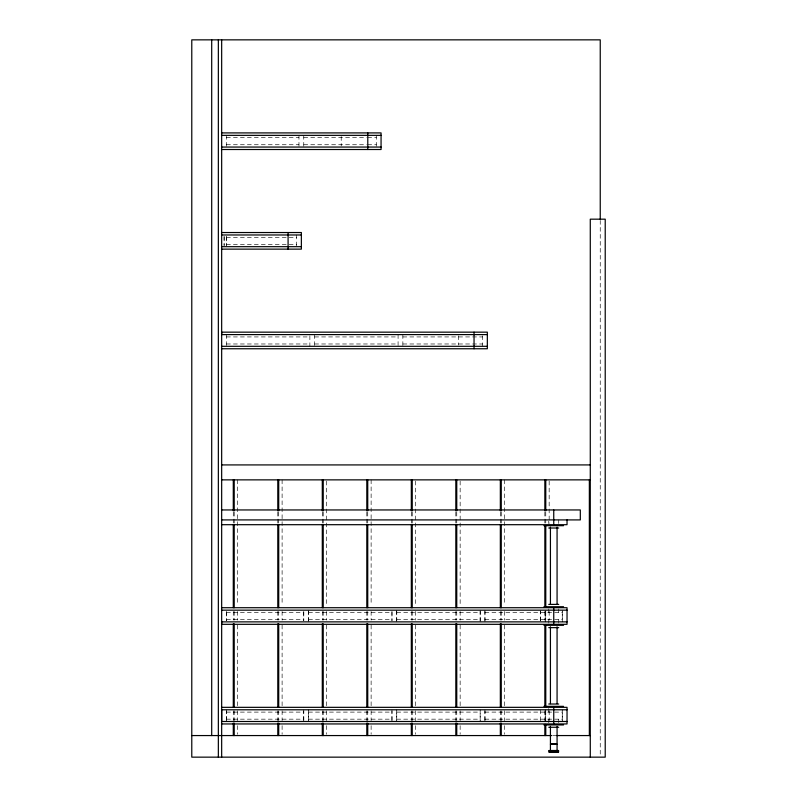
<?xml version="1.0" encoding="UTF-8"?>
<svg xmlns="http://www.w3.org/2000/svg" width="797" height="797" viewBox="0 0 797 797"><rect width="100%" height="100%" fill="white"/><g stroke="black" fill="none" stroke-linecap="round" stroke-linejoin="round"><path stroke-width="0.6" stroke-dasharray="3.98 2.99" d="M226.438 720.319L226.438 710.954M226.438 611.329L226.438 620.694L226.438 610.163M303.757 720.319L303.757 710.954M303.757 611.329L303.757 620.694L303.757 610.163M308.529 720.319L308.529 709.788L308.529 721.494M308.529 621.869L308.529 611.329M391.965 720.319L391.965 710.954M391.965 611.329L391.965 620.694L391.965 610.163M396.737 720.319L396.737 709.788L396.737 721.494M396.737 621.869L396.737 611.329M480.173 720.319L480.173 709.788L480.173 721.494M480.173 621.869L480.173 611.329M484.945 720.319L484.945 710.954M484.945 621.869L484.945 611.329M540.466 620.694L540.466 611.329M545.238 611.329L545.238 621.869L545.238 610.163M562.264 720.319L562.264 709.788L562.254 721.494M562.264 611.329L562.264 621.869L562.264 610.163M226.438 137.682L298.975 137.682M303.757 137.682L366.55 137.682M367.686 137.682L376.294 137.682M226.438 144.735L298.975 144.735M303.757 144.735L366.55 144.735M367.686 144.735L376.294 144.735M226.438 237.307L296.594 237.307M226.438 244.36L296.594 244.36M226.438 336.932L309.874 336.932M314.646 336.932L398.082 336.932M402.864 336.932L482.564 336.932M226.438 343.985L309.874 343.985M314.646 343.985L398.082 343.985M402.864 343.985L482.564 343.985M226.438 612.485L303.757 612.485M308.529 612.485L391.965 612.485M396.737 612.485L480.173 612.485M484.945 612.485L562.264 612.485M226.438 619.538L303.757 619.538M308.529 619.538L391.965 619.538M396.737 619.538L480.173 619.538M484.945 619.538L562.264 619.538M226.438 712.11L303.757 712.11M308.529 712.11L391.965 712.11M396.737 712.11L480.173 712.11M484.945 712.11L562.264 712.11M226.438 719.163L303.757 719.163M308.529 719.163L391.965 719.163M396.737 719.163L480.173 719.163M484.945 719.163L562.254 719.163M552.789 735.561L556.416 735.561M600.241 220.42L600.241 754.659M558.727 519.913L558.727 523.499M558.727 608.908L558.727 612.485M558.727 619.538L558.727 623.124M558.727 719.163L558.727 722.749M549.163 481.099L549.163 523.31M549.163 611.438L549.163 620.126M549.163 710.735L549.163 720.667M548.764 521.108L548.764 523.499M548.764 608.908L548.764 612.485M548.764 619.538L548.764 623.124M548.764 708.533L548.764 712.11M548.764 719.163L548.764 722.749M545.766 512.132L545.766 523.31M545.766 611.438L545.766 620.126M545.766 710.735L545.766 720.667M544.849 512.132L544.849 523.31M544.849 611.438L544.849 620.126M544.849 710.735L544.849 720.667M540.466 610.163L540.466 621.869M540.466 709.788L540.466 721.494M504.65 479.864L504.65 605.232M504.65 611.438L504.65 620.126M504.65 625.087L504.65 705.773M504.65 710.735L504.65 720.667M504.65 725.639L504.65 734.326M501.263 512.132L501.263 523.31M501.263 611.438L501.263 620.126M501.263 710.735L501.263 720.667M500.337 512.132L500.337 523.31M500.337 611.438L500.337 620.126M500.337 710.735L500.337 720.667M484.945 610.163L484.945 620.694M484.945 709.788L484.945 721.494M482.564 335.776L482.564 346.306M480.173 610.163L480.173 620.694M460.148 481.099L460.148 605.232M460.148 611.438L460.148 620.126M460.148 625.087L460.148 705.773M460.148 710.735L460.148 720.667M460.148 725.639L460.148 734.326M458.375 335.776L458.375 345.141M456.751 512.132L456.751 523.31M456.751 611.438L456.751 620.126M456.751 710.735L456.751 720.667M455.824 512.132L455.824 523.31M455.824 611.438L455.824 620.126M455.824 710.735L455.824 720.667M415.635 481.099L415.635 605.232M415.635 611.438L415.635 620.126M415.635 625.087L415.635 705.773M415.635 710.735L415.635 720.667M415.635 725.639L415.635 734.326M412.238 512.132L412.238 523.31M412.238 611.438L412.238 620.126M412.238 710.735L412.238 720.667M411.322 512.132L411.322 523.31M411.322 611.438L411.322 620.126M411.322 710.735L411.322 720.667M402.864 334.601L402.864 346.306M398.082 334.601L398.082 346.306M396.737 610.163L396.737 620.694M391.965 709.788L391.965 721.494M376.294 135.351L376.294 147.056M371.123 479.864L371.123 605.232M371.123 611.438L371.123 620.126M371.123 625.087L371.123 705.773M371.123 710.735L371.123 720.667M371.123 725.639L371.123 734.326M367.736 512.132L367.736 523.31M367.736 611.438L367.736 620.126M367.736 710.735L367.736 720.667M366.809 512.132L366.809 523.31M366.809 611.438L366.809 620.126M366.809 710.735L366.809 720.667M341.216 136.526L341.216 145.891M326.621 481.099L326.621 605.232M326.621 611.438L326.621 620.126M326.621 625.087L326.621 705.773M326.621 710.735L326.621 720.667M326.621 725.639L326.621 734.326M323.223 512.132L323.223 523.31M323.223 611.438L323.223 620.126M323.223 710.735L323.223 720.667M322.297 512.132L322.297 523.31M322.297 611.438L322.297 620.126M322.297 710.735L322.297 720.667M314.646 334.601L314.646 346.306M309.874 335.776L309.874 346.306M308.529 610.163L308.529 620.694M303.757 135.351L303.757 147.056M303.757 709.788L303.757 721.494M298.975 135.351L298.975 147.056M296.594 234.976L296.594 246.681M282.108 479.864L282.108 605.232M282.108 611.438L282.108 620.126M282.108 625.087L282.108 705.773M282.108 710.735L282.108 720.667M282.108 725.639L282.108 734.326M278.711 512.132L278.711 523.31M278.711 611.438L278.711 620.126M278.711 710.735L278.711 720.667M277.794 512.132L277.794 523.31M277.794 611.438L277.794 620.126M277.794 710.735L277.794 720.667M237.596 479.864L237.596 605.232M237.596 611.438L237.596 620.126M237.596 625.087L237.596 705.773M237.596 710.735L237.596 720.667M237.596 725.639L237.596 734.326M234.208 512.132L234.208 523.31M234.208 611.438L234.208 620.126M234.208 710.735L234.208 720.667M233.282 512.132L233.282 523.31M233.282 611.438L233.282 620.126M233.282 710.735L233.282 720.667M226.438 135.351L226.438 147.056M226.438 334.601L226.438 346.306M226.438 709.788L226.438 721.494M224.116 236.151L224.116 245.516L224.116 236.151M226.438 236.151L226.438 245.516L226.438 236.151M545.238 709.788L545.238 720.319L545.238 709.788"/><path stroke-width="1.2" d="M221.666 723.945L567.036 723.945L567.036 709.788L567.036 707.337L221.666 707.337M567.036 621.869L221.666 621.869L221.666 624.32L567.036 624.32L567.036 610.163L567.036 607.712L221.666 607.712M221.666 132.91L381.066 132.91L381.066 149.507L221.666 149.507M221.666 135.351L381.066 135.351M221.666 147.056L381.066 147.056M221.666 232.535L301.366 232.535L301.366 249.132L221.666 249.132M221.666 234.976L301.366 234.976M221.666 246.681L301.366 246.681M487.336 334.601L221.666 334.601L221.666 332.16L487.336 332.16L487.336 348.757L221.666 348.757M221.666 346.306L487.336 346.306M221.666 464.92L590.278 464.92M221.666 479.864L590.278 479.864M221.666 509.95L580.316 509.95L580.316 519.913L221.666 519.913M221.666 524.695L567.036 524.695L567.036 519.913M543.952 525.691L563.549 525.691M548.764 528.012L558.727 528.012M548.764 604.395L558.727 604.395M543.952 606.716L563.549 606.716M221.666 610.163L567.036 610.163M543.952 625.316L563.549 625.316M548.764 627.637L558.727 627.637M548.764 704.02L558.727 704.02M543.952 706.341L563.549 706.341M567.036 709.788L221.666 709.788L221.666 721.494L567.036 721.494M543.952 724.941L563.549 724.941M548.764 727.262L558.727 727.262M191.778 735.561L551.673 735.561M556.655 735.561L590.278 735.561M551.624 743.87L556.356 743.87M550.428 744.199L557.073 744.199M549.083 750.505L558.418 750.505M548.764 750.844L558.727 750.844M548.764 751.84L558.727 751.84M549.083 752.169L558.418 752.169M600.241 219.175L600.241 39.85L191.778 39.85L191.778 757.15L605.222 757.15L605.222 219.175L590.278 219.175L590.278 757.15M589.352 479.864L589.352 735.561M557.073 527.166L557.073 603.996M557.073 626.791L557.073 703.621M557.073 726.356L557.073 750.505M553.746 509.95L553.746 524.695M553.746 607.712L553.746 624.32M553.746 707.337L553.746 723.945M550.428 527.166L550.428 603.996M550.428 626.791L550.428 703.621M550.428 726.356L550.428 750.505M545.766 479.864L545.766 510.897M545.766 525.791L545.766 606.467M545.766 625.087L545.766 707.019M545.766 724.393L545.766 735.561M544.849 479.864L544.849 510.897M544.849 525.791L544.849 606.467M544.849 625.087L544.849 707.019M544.849 724.393L544.849 735.561M501.263 479.864L501.263 510.897M501.263 524.546L501.263 607.712M501.263 623.852L501.263 707.019M501.263 723.148L501.263 735.561M500.337 479.864L500.337 510.897M500.337 524.546L500.337 607.712M500.337 623.852L500.337 707.019M500.337 723.148L500.337 735.561M474.046 332.16L474.046 348.757M456.751 479.864L456.751 510.897M456.751 524.546L456.751 607.712M456.751 623.852L456.751 707.019M456.751 723.148L456.751 735.561M455.824 479.864L455.824 510.897M455.824 524.546L455.824 607.712M455.824 623.852L455.824 707.019M455.824 723.148L455.824 735.561M412.238 479.864L412.238 510.897M412.238 524.546L412.238 607.712M412.238 623.852L412.238 707.019M412.238 723.148L412.238 735.561M411.322 479.864L411.322 510.897M411.322 524.546L411.322 607.712M411.322 623.852L411.322 707.019M411.322 723.148L411.322 735.561M367.786 132.91L367.786 149.507M367.736 479.864L367.736 510.897M367.736 524.546L367.736 607.712M367.736 623.852L367.736 707.019M367.736 723.148L367.736 735.561M366.809 479.864L366.809 510.897M366.809 524.546L366.809 607.712M366.809 623.852L366.809 707.019M366.809 723.148L366.809 735.561M323.223 479.864L323.223 510.897M323.223 524.546L323.223 607.712M323.223 623.852L323.223 707.019M323.223 723.148L323.223 735.561M322.297 479.864L322.297 510.897M322.297 524.546L322.297 607.712M322.297 623.852L322.297 707.019M322.297 723.148L322.297 735.561M288.086 232.535L288.086 249.132M278.711 479.864L278.711 510.897M278.711 524.546L278.711 607.712M278.711 623.852L278.711 707.019M278.711 723.148L278.711 735.561M277.794 479.864L277.794 510.897M277.794 524.546L277.794 607.712M277.794 623.852L277.794 707.019M277.794 723.148L277.794 735.561M234.208 479.864L234.208 510.897M234.208 524.546L234.208 607.712M234.208 623.852L234.208 707.019M234.208 723.148L234.208 735.561M233.282 479.864L233.282 510.897M233.282 524.546L233.282 607.712M233.282 623.852L233.282 707.019M233.282 723.148L233.282 735.561M221.666 39.85L221.666 757.15M218.348 39.85L218.348 757.15M211.703 39.85L211.703 735.561"/></g></svg>
